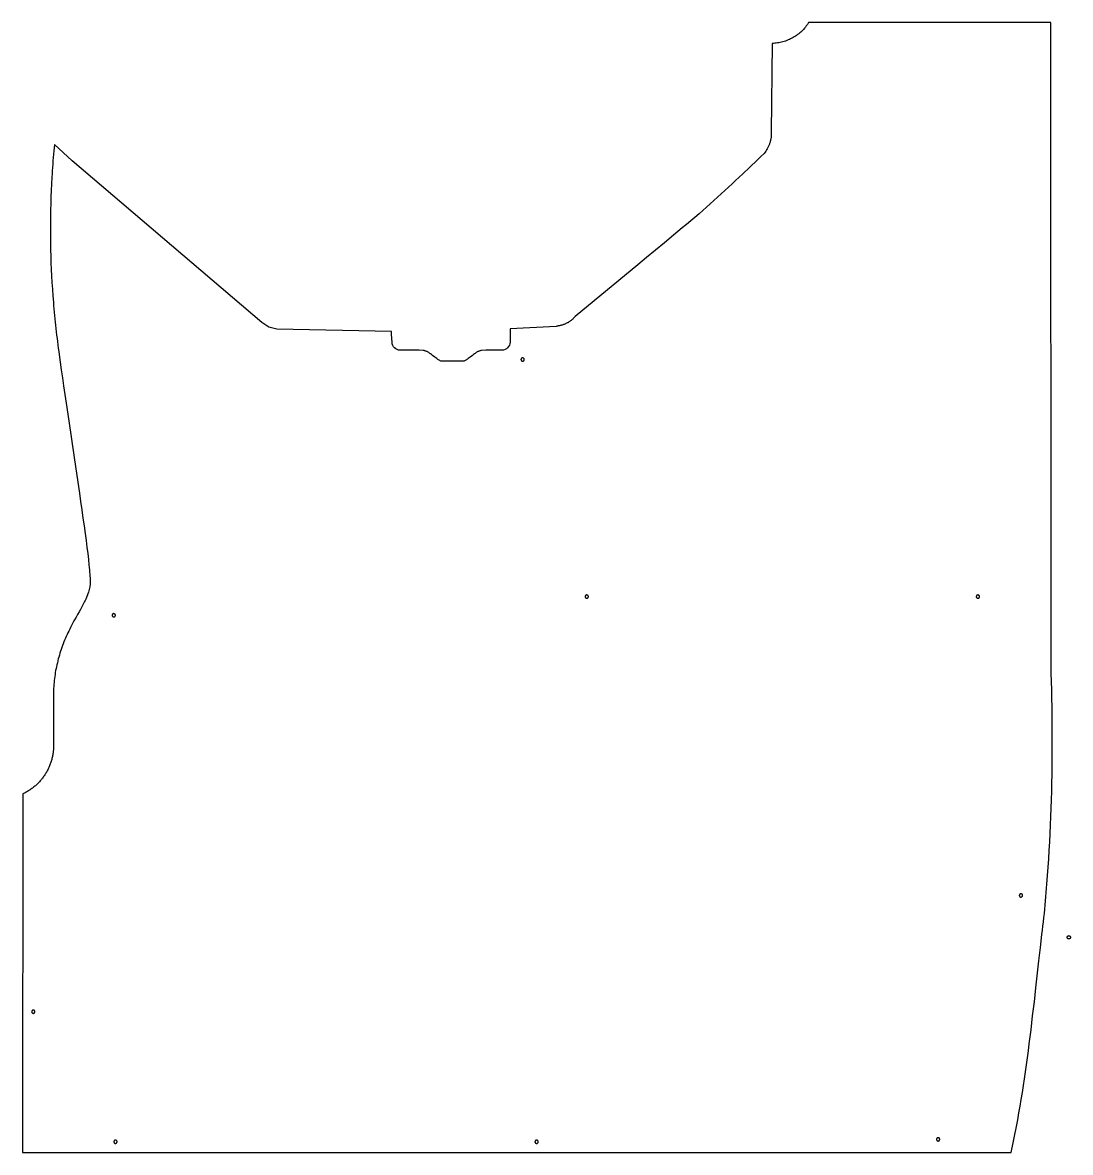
# Model space of a CAD drawing. Extents: x 0 to 9753, y 0 to 9976.
# Drawn here: x 3971 to 5262, y 147 to 1539 of the extents above; entities that cross this region are included whole.
import ezdxf

# ---------------------------------------------------------------- set-up
doc = ezdxf.new("R2010")
doc.units = 0
doc.layers.add('Default_Layer', color=1, linetype='CONTINUOUS')

msp = doc.modelspace()

# ---------------------------------------------------------------- linework, layer by layer
at = {"layer": 'Default_Layer'}
msp.add_lwpolyline([(4962.2, 147.5), (5188.8, 147.5), (5189.7, 151.4), (5190.5, 155.3), (5191.3, 159.3), (5192.2, 163.3), (5193, 167.3), (5193.8, 171.4), (5194.6, 175.4), (5195.3, 179.5), (5196.9, 187.7), (5198.3, 196), (5199.7, 204.4), (5201.1, 212.7), (5202.5, 221.2), (5203.8, 229.7), (5205.1, 238.2), (5206.3, 246.8), (5207.5, 255.4), (5208.7, 264), (5209.9, 272.6), (5211, 281.2), (5212.1, 289.9), (5213.2, 298.5), (5214.2, 307.1), (5215.2, 315.8), (5217.3, 332.9), (5219.2, 350), (5223, 383.5), (5224.9, 399.8), (5226.7, 415.9), (5227.3, 421.1), (5227.9, 426.2), (5228.5, 431.4), (5229, 436.6), (5229.6, 441.8), (5230.1, 446.9), (5230.6, 452.1), (5231.1, 457.3), (5231.5, 462.5), (5232, 467.7), (5232.4, 472.8), (5232.8, 478), (5233.7, 488.4), (5234.4, 498.7), (5235.1, 509.1), (5235.7, 519.5), (5236.3, 529.9), (5236.8, 540.3), (5237.3, 550.6), (5237.7, 561), (5238.1, 571.4), (5238.4, 581.8), (5238.7, 592.2), (5238.9, 602.6), (5239.1, 613), (5239.3, 623.4), (5239.3, 633.8), (5239.4, 644.2), (5239.4, 654.6), (5239.4, 665), (5239.3, 675.4), (5239.2, 685.8), (5239.1, 696.2), (5238.9, 706.6), (5238.7, 717), (5238.4, 727.4), (5238.2, 737.8), (5237.9, 748.2), (5237.9, 748.2), (5237.8, 1539), (4939, 1539), (4938.6, 1538.2), (4938.1, 1537.5), (4937.7, 1536.8), (4937.2, 1536.2), (4936.2, 1534.8), (4935.2, 1533.5), (4934.2, 1532.2), (4933.1, 1530.9), (4931.9, 1529.7), (4930.7, 1528.5), (4929.5, 1527.4), (4928.2, 1526.3), (4926.9, 1525.2), (4925.6, 1524.2), (4924.2, 1523.2), (4922.8, 1522.3), (4921.4, 1521.4), (4919.9, 1520.5), (4918.4, 1519.7), (4916.9, 1519), (4915.4, 1518.2), (4913.8, 1517.6), (4912.3, 1516.9), (4910.7, 1516.3), (4909.1, 1515.8), (4907.5, 1515.3), (4905.8, 1514.9), (4904.2, 1514.5), (4902.5, 1514.2), (4900.9, 1513.9), (4899.2, 1513.7), (4897.6, 1513.5), (4895.9, 1513.4), (4894.2, 1513.4), (4893, 1404.2), (4893.1, 1403.3), (4893.1, 1402.4), (4893.1, 1401.5), (4893.1, 1400.6), (4893.1, 1399.7), (4893, 1398.8), (4892.9, 1397.9), (4892.8, 1397), (4892.7, 1396.2), (4892.5, 1395.3), (4892.3, 1394.4), (4892.1, 1393.6), (4891.9, 1392.7), (4891.6, 1391.9), (4891.4, 1391), (4891.1, 1390.2), (4890.8, 1389.4), (4890.5, 1388.5), (4890.1, 1387.7), (4889.8, 1386.9), (4889.4, 1386.1), (4889, 1385.3), (4888.6, 1384.5), (4888.2, 1383.7), (4887.3, 1382.2), (4886.4, 1380.6), (4885.4, 1379.2), (4884.4, 1377.7), (4880, 1373.6), (4875.6, 1369.4), (4866.8, 1361.1), (4858, 1352.7), (4849.2, 1344.4), (4844.8, 1340.3), (4840.4, 1336.1), (4835.9, 1332), (4831.5, 1327.9), (4827, 1323.8), (4822.5, 1319.7), (4818, 1315.6), (4813.5, 1311.6), (4808.9, 1307.5), (4804.1, 1303.4), (4799.1, 1299.1), (4794, 1294.8), (4788.8, 1290.4), (4783.5, 1286), (4772.6, 1277), (4761.5, 1267.8), (4750.4, 1258.7), (4739.4, 1249.6), (4734, 1245.1), (4728.6, 1240.6), (4651.3, 1176.9), (4650.8, 1176.3), (4650.2, 1175.6), (4649.6, 1175), (4649, 1174.4), (4648.4, 1173.8), (4647.8, 1173.3), (4647.2, 1172.7), (4646.5, 1172.2), (4645.8, 1171.7), (4645.2, 1171.2), (4644.5, 1170.7), (4643.8, 1170.3), (4643.1, 1169.8), (4642.3, 1169.4), (4641.6, 1169), (4640.9, 1168.7), (4640.1, 1168.3), (4639.4, 1167.9), (4638.6, 1167.6), (4637.8, 1167.3), (4637, 1167), (4636.2, 1166.7), (4635.5, 1166.5), (4634.7, 1166.2), (4633.9, 1166), (4633, 1165.8), (4632.2, 1165.6), (4631.4, 1165.4), (4630.6, 1165.3), (4629.8, 1165.1), (4629, 1165), (4628.1, 1164.8), (4571.4, 1161.7), (4571.2, 1148.8), (4571.2, 1145.4, -0.41422), (4561.2, 1135.4), (4541.2, 1135.4), (4536.2, 1135.3), (4535.4, 1135.1), (4534.6, 1134.9), (4533.8, 1134.6), (4533.1, 1134.3), (4532.3, 1134), (4531.6, 1133.7), (4530.9, 1133.3), (4530.2, 1132.9), (4529.5, 1132.5), (4528.8, 1132), (4528.1, 1131.6), (4527.4, 1131.1), (4526.1, 1130.1), (4524.8, 1129.1), (4522.2, 1127.1), (4520.8, 1126), (4519.5, 1125.1), (4518.8, 1124.6), (4518.1, 1124.1), (4517.4, 1123.7), (4516.7, 1123.3), (4516, 1122.9), (4515.3, 1122.5), (4514.6, 1122.1), (4513.8, 1121.8), (4509.3, 1121.8), (4491.2, 1121.8), (4486.7, 1121.8), (4486, 1122.1), (4485.2, 1122.5), (4484.5, 1122.9), (4483.8, 1123.3), (4483.1, 1123.7), (4482.4, 1124.1), (4481.7, 1124.6), (4481, 1125.1), (4479.7, 1126), (4478.4, 1127.1), (4475.8, 1129.1), (4474.4, 1130.1), (4473.1, 1131.1), (4472.4, 1131.6), (4471.8, 1132), (4471.1, 1132.5), (4470.4, 1132.9), (4469.7, 1133.3), (4468.9, 1133.7), (4468.2, 1134), (4467.5, 1134.4), (4466.7, 1134.6), (4465.9, 1134.9), (4465.2, 1135.1), (4464.3, 1135.3), (4459.4, 1135.4), (4435.9, 1135.4, -0.406227), (4425.9, 1145.1), (4425.3, 1155.3), (4425.2, 1158.5), (4283.7, 1161.5), (4273.8, 1163.8), (4265.2, 1169.5), (4031.6, 1368.7), (4009.7, 1389), (4009.3, 1384.9), (4009, 1380.9), (4008.6, 1376.8), (4008.3, 1372.8), (4008, 1368.8), (4007.7, 1364.7), (4007.4, 1360.7), (4007.1, 1356.6), (4006.9, 1352.6), (4006.6, 1348.5), (4006.2, 1340.4), (4005.8, 1332.3), (4005.5, 1324.2), (4005.2, 1316.1), (4005, 1308), (4004.9, 1299.9), (4004.8, 1291.8), (4004.8, 1283.6), (4004.8, 1275.5), (4004.9, 1267.4), (4005.1, 1259.3), (4005.3, 1251.2), (4005.5, 1243.1), (4005.9, 1235), (4006.3, 1226.9), (4006.7, 1218.8), (4007.3, 1210.7), (4007.8, 1202.6), (4008.5, 1194.5), (4008.8, 1190.4), (4009.2, 1186.4), (4009.5, 1182.4), (4009.9, 1178.3), (4010.3, 1174.3), (4010.7, 1170.2), (4011.2, 1166.2), (4011.6, 1162.2), (4012.1, 1158.1), (4012.5, 1154.1), (4013, 1150.1), (4013.5, 1146.1), (4014.1, 1142), (4014.6, 1138), (4015.1, 1134), (4015.7, 1130), (4016.9, 1120.9), (4018.3, 1111.4), (4019.6, 1101.5), (4021.1, 1091.4), (4024.2, 1070.2), (4027.4, 1048.3), (4034.1, 1003.5), (4037.3, 981.2), (4040.5, 959.5), (4042.1, 949), (4043.5, 938.7), (4044.9, 928.8), (4046.3, 919.2), (4047.5, 909.9), (4048.7, 901.1), (4049.8, 892.8), (4050.8, 885), (4051.6, 877.7), (4052.3, 871.1), (4052.7, 868), (4053, 865), (4053.2, 862.3), (4053.4, 859.7), (4053.6, 857.3), (4053.7, 855.1), (4053.8, 853.1), (4053.9, 851.2), (4053.9, 849.6), (4053.9, 848.2), (4053.8, 847), (4053.8, 846.4), (4053.7, 846), (4053.6, 845.1), (4053.4, 844.2), (4053.1, 842.5), (4052.7, 840.7), (4052.2, 839), (4051.7, 837.3), (4051.1, 835.6), (4050.5, 834), (4049.9, 832.3), (4049.2, 830.7), (4048.5, 829), (4047.8, 827.4), (4047, 825.8), (4046.2, 824.2), (4045.4, 822.6), (4044.5, 821), (4043.6, 819.4), (4041.9, 816.2), (4040.1, 813.1), (4038.3, 809.9), (4036.4, 806.7), (4034.7, 803.6), (4033.8, 802), (4032.9, 800.4), (4032.1, 798.8), (4031.3, 797.2), (4030.5, 795.6), (4029.7, 794), (4028.6, 791.8), (4027.5, 789.6), (4026.4, 787.4), (4025.4, 785.2), (4024.3, 782.9), (4023.4, 780.7), (4022.4, 778.4), (4021.5, 776.2), (4020.6, 773.9), (4019.7, 771.6), (4018.9, 769.3), (4018.1, 767), (4017.3, 764.6), (4016.6, 762.3), (4015.9, 760), (4015.2, 757.6), (4014.6, 755.2), (4013.9, 752.9), (4013.4, 750.5), (4012.8, 748.1), (4012.3, 745.7), (4011.8, 743.3), (4011.3, 740.9), (4010.9, 738.5), (4010.5, 736), (4010.2, 733.6), (4009.8, 731.2), (4009.6, 728.7), (4009.3, 726.3), (4009.1, 723.9), (4008.9, 721.4), (4008.7, 719), (4008.7, 649), (4008.7, 647.8), (4008.7, 646.6), (4008.7, 645.4), (4008.6, 644.2), (4008.5, 643), (4008.4, 641.9), (4008.3, 640.7), (4008.2, 639.5), (4008, 638.3), (4007.8, 637.2), (4007.6, 636), (4007.4, 634.9), (4007.1, 633.7), (4006.8, 632.6), (4006.5, 631.5), (4006.2, 630.3), (4005.9, 629.2), (4005.5, 628.1), (4005.1, 627), (4004.7, 625.9), (4004.3, 624.8), (4003.9, 623.7), (4003.4, 622.6), (4003, 621.5), (4002.5, 620.5), (4001.9, 619.4), (4001.4, 618.4), (4000.9, 617.3), (4000.3, 616.3), (3999.7, 615.3), (3999.1, 614.3), (3998.5, 613.3), (3997.8, 612.3), (3997.2, 611.4), (3996.5, 610.4), (3995.8, 609.5), (3995.1, 608.5), (3994.4, 607.6), (3993.7, 606.7), (3992.9, 605.8), (3992.2, 604.9), (3991.4, 604), (3990.6, 603.2), (3989.8, 602.3), (3988.9, 601.5), (3988.1, 600.7), (3987.2, 599.9), (3986.4, 599.1), (3985.5, 598.4), (3984.6, 597.6), (3983.7, 596.9), (3982.8, 596.2), (3981.8, 595.5), (3980.9, 594.8), (3979.9, 594.1), (3978.9, 593.5), (3977.9, 592.8), (3976.9, 592.2), (3975.9, 591.6), (3974.9, 591.1), (3973.9, 590.5), (3972.8, 590), (3971.8, 589.5), (3970.7, 589), (3970.6, 147.5), (4962.2, 147.5)], format="xyb", close=True, dxfattribs=at)
for points in [[(4584.7, 1124), (4584.7, 1123.8), (4584.8, 1123.6), (4584.8, 1123.4), (4584.9, 1123.2), (4585, 1123), (4585.1, 1122.8), (4585.2, 1122.7), (4585.3, 1122.5), (4585.4, 1122.4), (4585.6, 1122.3), (4585.8, 1122.2), (4585.9, 1122.1), (4586.1, 1122.1), (4586.3, 1122), (4586.5, 1122), (4586.7, 1122), (4586.9, 1122), (4587.1, 1122), (4587.3, 1122.1), (4587.5, 1122.1), (4587.7, 1122.2), (4587.8, 1122.3), (4588, 1122.4), (4588.1, 1122.5), (4588.3, 1122.7), (4588.4, 1122.8), (4588.5, 1123), (4588.6, 1123.2), (4588.6, 1123.4), (4588.7, 1123.6), (4588.7, 1123.8), (4588.7, 1124), (4588.7, 1124.2), (4588.7, 1124.4), (4588.6, 1124.6), (4588.6, 1124.7), (4588.5, 1124.9), (4588.4, 1125.1), (4588.3, 1125.2), (4588.1, 1125.4), (4588, 1125.5), (4587.8, 1125.6), (4587.7, 1125.7), (4587.5, 1125.8), (4587.3, 1125.9), (4587.1, 1125.9), (4586.9, 1126), (4586.7, 1126), (4586.5, 1126), (4586.3, 1125.9), (4586.1, 1125.9), (4585.9, 1125.8), (4585.8, 1125.7), (4585.6, 1125.6), (4585.4, 1125.5), (4585.3, 1125.4), (4585.2, 1125.2), (4585.1, 1125.1), (4585, 1124.9), (4584.9, 1124.7), (4584.8, 1124.6), (4584.8, 1124.4), (4584.7, 1124.2), (4584.7, 1124)], [(4663.7, 832), (4663.7, 831.8), (4663.8, 831.6), (4663.8, 831.4), (4663.9, 831.2), (4664, 831), (4664.1, 830.8), (4664.2, 830.7), (4664.3, 830.5), (4664.4, 830.4), (4664.6, 830.3), (4664.8, 830.2), (4664.9, 830.1), (4665.1, 830.1), (4665.3, 830), (4665.5, 830), (4665.7, 830), (4665.9, 830), (4666.1, 830), (4666.3, 830.1), (4666.5, 830.1), (4666.7, 830.2), (4666.8, 830.3), (4667, 830.4), (4667.1, 830.5), (4667.3, 830.7), (4667.4, 830.8), (4667.5, 831), (4667.6, 831.2), (4667.6, 831.4), (4667.7, 831.6), (4667.7, 831.8), (4667.7, 832), (4667.7, 832.2), (4667.7, 832.4), (4667.6, 832.6), (4667.6, 832.7), (4667.5, 832.9), (4667.4, 833.1), (4667.3, 833.2), (4667.1, 833.4), (4667, 833.5), (4666.8, 833.6), (4666.7, 833.7), (4666.5, 833.8), (4666.3, 833.9), (4666.1, 833.9), (4665.9, 834), (4665.7, 834), (4665.5, 834), (4665.3, 833.9), (4665.1, 833.9), (4664.9, 833.8), (4664.8, 833.7), (4664.6, 833.6), (4664.4, 833.5), (4664.3, 833.4), (4664.2, 833.2), (4664.1, 833.1), (4664, 832.9), (4663.9, 832.7), (4663.8, 832.6), (4663.8, 832.4), (4663.7, 832.2), (4663.7, 832)], [(5145.7, 832), (5145.7, 831.8), (5145.8, 831.6), (5145.8, 831.4), (5145.9, 831.2), (5146, 831), (5146.1, 830.8), (5146.2, 830.7), (5146.3, 830.5), (5146.4, 830.4), (5146.6, 830.3), (5146.8, 830.2), (5146.9, 830.1), (5147.1, 830.1), (5147.3, 830), (5147.5, 830), (5147.7, 830), (5147.9, 830), (5148.1, 830), (5148.3, 830.1), (5148.5, 830.1), (5148.7, 830.2), (5148.8, 830.3), (5149, 830.4), (5149.1, 830.5), (5149.3, 830.7), (5149.4, 830.8), (5149.5, 831), (5149.6, 831.2), (5149.6, 831.4), (5149.7, 831.6), (5149.7, 831.8), (5149.7, 832), (5149.7, 832.2), (5149.7, 832.4), (5149.6, 832.6), (5149.6, 832.7), (5149.5, 832.9), (5149.4, 833.1), (5149.3, 833.2), (5149.1, 833.4), (5149, 833.5), (5148.8, 833.6), (5148.7, 833.7), (5148.5, 833.8), (5148.3, 833.9), (5148.1, 833.9), (5147.9, 834), (5147.7, 834), (5147.5, 834), (5147.3, 833.9), (5147.1, 833.9), (5146.9, 833.8), (5146.8, 833.7), (5146.6, 833.6), (5146.4, 833.5), (5146.3, 833.4), (5146.2, 833.2), (5146.1, 833.1), (5146, 832.9), (5145.9, 832.7), (5145.8, 832.6), (5145.8, 832.4), (5145.7, 832.2), (5145.7, 832)], [(4080.9, 809), (4080.9, 808.8), (4081, 808.6), (4081, 808.4), (4081.1, 808.2), (4081.2, 808), (4081.3, 807.9), (4081.4, 807.7), (4081.5, 807.6), (4081.7, 807.4), (4081.8, 807.3), (4082, 807.2), (4082.1, 807.1), (4082.3, 807.1), (4082.5, 807), (4082.7, 807), (4082.9, 807), (4083.1, 807), (4083.3, 807), (4083.5, 807.1), (4083.7, 807.1), (4083.9, 807.2), (4084, 807.3), (4084.2, 807.4), (4084.3, 807.6), (4084.5, 807.7), (4084.6, 807.9), (4084.7, 808), (4084.8, 808.2), (4084.8, 808.4), (4084.9, 808.6), (4084.9, 808.8), (4084.9, 809), (4084.9, 809.2), (4084.9, 809.4), (4084.8, 809.6), (4084.8, 809.8), (4084.7, 809.9), (4084.6, 810.1), (4084.5, 810.3), (4084.3, 810.4), (4084.2, 810.5), (4084, 810.6), (4083.9, 810.7), (4083.7, 810.8), (4083.5, 810.9), (4083.3, 810.9), (4083.1, 811), (4082.9, 811), (4082.7, 811), (4082.5, 810.9), (4082.3, 810.9), (4082.1, 810.8), (4082, 810.7), (4081.8, 810.6), (4081.7, 810.5), (4081.5, 810.4), (4081.4, 810.3), (4081.3, 810.1), (4081.2, 809.9), (4081.1, 809.8), (4081, 809.6), (4081, 809.4), (4080.9, 809.2), (4080.9, 809)], [(5198.7, 464), (5198.7, 463.8), (5198.8, 463.6), (5198.8, 463.4), (5198.9, 463.2), (5199, 463), (5199.1, 462.8), (5199.2, 462.7), (5199.3, 462.5), (5199.4, 462.4), (5199.6, 462.3), (5199.8, 462.2), (5199.9, 462.1), (5200.1, 462.1), (5200.3, 462), (5200.5, 462), (5200.7, 462), (5200.9, 462), (5201.1, 462), (5201.3, 462.1), (5201.5, 462.1), (5201.7, 462.2), (5201.8, 462.3), (5202, 462.4), (5202.1, 462.5), (5202.3, 462.7), (5202.4, 462.8), (5202.5, 463), (5202.6, 463.2), (5202.6, 463.4), (5202.7, 463.6), (5202.7, 463.8), (5202.7, 464), (5202.7, 464.2), (5202.7, 464.4), (5202.6, 464.6), (5202.6, 464.7), (5202.5, 464.9), (5202.4, 465.1), (5202.3, 465.2), (5202.1, 465.4), (5202, 465.5), (5201.8, 465.6), (5201.7, 465.7), (5201.5, 465.8), (5201.3, 465.9), (5201.1, 465.9), (5200.9, 466), (5200.7, 466), (5200.5, 466), (5200.3, 465.9), (5200.1, 465.9), (5199.9, 465.8), (5199.8, 465.7), (5199.6, 465.6), (5199.4, 465.5), (5199.3, 465.4), (5199.2, 465.2), (5199.1, 465.1), (5199, 464.9), (5198.9, 464.7), (5198.8, 464.6), (5198.8, 464.4), (5198.7, 464.2), (5198.7, 464)], [(5257.7, 412.4), (5257.7, 412.6), (5257.8, 412.8), (5257.8, 412.9), (5257.9, 413.1), (5258, 413.3), (5258.1, 413.5), (5258.2, 413.6), (5258.3, 413.8), (5258.5, 413.9), (5258.6, 414), (5258.8, 414.1), (5259, 414.2), (5259.1, 414.3), (5259.3, 414.3), (5259.5, 414.3), (5259.7, 414.4), (5259.9, 414.3), (5260.1, 414.3), (5260.3, 414.3), (5260.5, 414.2), (5260.7, 414.1), (5260.9, 414), (5261, 413.9), (5261.1, 413.8), (5261.3, 413.6), (5261.4, 413.5), (5261.5, 413.3), (5261.6, 413.1), (5261.6, 412.9), (5261.7, 412.8), (5261.7, 412.6), (5261.7, 412.4), (5261.7, 412.1), (5261.7, 411.9), (5261.6, 411.8), (5261.6, 411.6), (5261.5, 411.4), (5261.4, 411.2), (5261.3, 411.1), (5261.1, 410.9), (5261, 410.8), (5260.9, 410.7), (5260.7, 410.6), (5260.5, 410.5), (5260.3, 410.4), (5260.1, 410.4), (5259.9, 410.4), (5259.7, 410.4), (5259.5, 410.4), (5259.3, 410.4), (5259.1, 410.4), (5259, 410.5), (5258.8, 410.6), (5258.6, 410.7), (5258.5, 410.8), (5258.3, 410.9), (5258.2, 411.1), (5258.1, 411.2), (5258, 411.4), (5257.9, 411.6), (5257.8, 411.8), (5257.8, 411.9), (5257.7, 412.1), (5257.7, 412.4)], [(3981.8, 320.7), (3981.8, 320.5), (3981.8, 320.3), (3981.9, 320.1), (3981.9, 319.9), (3982, 319.7), (3982.1, 319.6), (3982.2, 319.4), (3982.4, 319.3), (3982.5, 319.2), (3982.6, 319), (3982.8, 318.9), (3983, 318.9), (3983.2, 318.8), (3983.4, 318.7), (3983.6, 318.7), (3983.8, 318.7), (3984, 318.7), (3984.2, 318.7), (3984.4, 318.8), (3984.5, 318.9), (3984.7, 318.9), (3984.9, 319), (3985, 319.2), (3985.2, 319.3), (3985.3, 319.4), (3985.4, 319.6), (3985.5, 319.7), (3985.6, 319.9), (3985.7, 320.1), (3985.7, 320.3), (3985.8, 320.5), (3985.8, 320.7), (3985.8, 320.9), (3985.7, 321.1), (3985.7, 321.3), (3985.6, 321.5), (3985.5, 321.7), (3985.4, 321.8), (3985.3, 322), (3985.2, 322.1), (3985, 322.2), (3984.9, 322.4), (3984.7, 322.5), (3984.5, 322.5), (3984.4, 322.6), (3984.2, 322.7), (3984, 322.7), (3983.8, 322.7), (3983.6, 322.7), (3983.4, 322.7), (3983.2, 322.6), (3983, 322.5), (3982.8, 322.5), (3982.6, 322.4), (3982.5, 322.2), (3982.4, 322.1), (3982.2, 322), (3982.1, 321.8), (3982, 321.7), (3981.9, 321.5), (3981.9, 321.3), (3981.8, 321.1), (3981.8, 320.9), (3981.8, 320.7)], [(4082.9, 160.6), (4082.9, 160.4), (4083, 160.2), (4083, 160), (4083.1, 159.8), (4083.2, 159.6), (4083.3, 159.4), (4083.4, 159.3), (4083.5, 159.1), (4083.7, 159), (4083.8, 158.9), (4084, 158.8), (4084.1, 158.7), (4084.3, 158.6), (4084.5, 158.6), (4084.7, 158.6), (4084.9, 158.6), (4085.1, 158.6), (4085.3, 158.6), (4085.5, 158.6), (4085.7, 158.7), (4085.9, 158.8), (4086, 158.9), (4086.2, 159), (4086.3, 159.1), (4086.5, 159.3), (4086.6, 159.4), (4086.7, 159.6), (4086.8, 159.8), (4086.8, 160), (4086.9, 160.2), (4086.9, 160.4), (4086.9, 160.6), (4086.9, 160.8), (4086.9, 161), (4086.8, 161.2), (4086.8, 161.3), (4086.7, 161.5), (4086.6, 161.7), (4086.5, 161.8), (4086.3, 162), (4086.2, 162.1), (4086, 162.2), (4085.9, 162.3), (4085.7, 162.4), (4085.5, 162.5), (4085.3, 162.5), (4085.1, 162.5), (4084.9, 162.6), (4084.7, 162.5), (4084.5, 162.5), (4084.3, 162.5), (4084.1, 162.4), (4084, 162.3), (4083.8, 162.2), (4083.7, 162.1), (4083.5, 162), (4083.4, 161.8), (4083.3, 161.7), (4083.2, 161.5), (4083.1, 161.3), (4083, 161.2), (4083, 161), (4082.9, 160.8), (4082.9, 160.6)], [(4601.9, 160.6), (4601.9, 160.4), (4602, 160.2), (4602, 160), (4602.1, 159.8), (4602.2, 159.6), (4602.3, 159.4), (4602.4, 159.3), (4602.5, 159.1), (4602.7, 159), (4602.8, 158.9), (4603, 158.8), (4603.1, 158.7), (4603.3, 158.6), (4603.5, 158.6), (4603.7, 158.6), (4603.9, 158.6), (4604.1, 158.6), (4604.3, 158.6), (4604.5, 158.6), (4604.7, 158.7), (4604.9, 158.8), (4605, 158.9), (4605.2, 159), (4605.3, 159.1), (4605.5, 159.3), (4605.6, 159.4), (4605.7, 159.6), (4605.8, 159.8), (4605.8, 160), (4605.9, 160.2), (4605.9, 160.4), (4605.9, 160.6), (4605.9, 160.8), (4605.9, 161), (4605.8, 161.2), (4605.8, 161.3), (4605.7, 161.5), (4605.6, 161.7), (4605.5, 161.8), (4605.3, 162), (4605.2, 162.1), (4605, 162.2), (4604.9, 162.3), (4604.7, 162.4), (4604.5, 162.5), (4604.3, 162.5), (4604.1, 162.5), (4603.9, 162.6), (4603.7, 162.5), (4603.5, 162.5), (4603.3, 162.5), (4603.1, 162.4), (4603, 162.3), (4602.8, 162.2), (4602.7, 162.1), (4602.5, 162), (4602.4, 161.8), (4602.3, 161.7), (4602.2, 161.5), (4602.1, 161.3), (4602, 161.2), (4602, 161), (4601.9, 160.8), (4601.9, 160.6)], [(5096.7, 163.5), (5096.7, 163.3), (5096.8, 163.1), (5096.8, 162.9), (5096.9, 162.8), (5097, 162.6), (5097.1, 162.4), (5097.2, 162.3), (5097.3, 162.1), (5097.4, 162), (5097.6, 161.9), (5097.8, 161.8), (5097.9, 161.7), (5098.1, 161.6), (5098.3, 161.6), (5098.5, 161.5), (5098.7, 161.5), (5098.9, 161.5), (5099.1, 161.6), (5099.3, 161.6), (5099.5, 161.7), (5099.7, 161.8), (5099.8, 161.9), (5100, 162), (5100.1, 162.1), (5100.3, 162.3), (5100.4, 162.4), (5100.5, 162.6), (5100.6, 162.8), (5100.6, 162.9), (5100.7, 163.1), (5100.7, 163.3), (5100.7, 163.5), (5100.7, 163.7), (5100.7, 163.9), (5100.6, 164.1), (5100.6, 164.3), (5100.5, 164.5), (5100.4, 164.7), (5100.3, 164.8), (5100.1, 164.9), (5100, 165.1), (5099.8, 165.2), (5099.7, 165.3), (5099.5, 165.4), (5099.3, 165.4), (5099.1, 165.5), (5098.9, 165.5), (5098.7, 165.5), (5098.5, 165.5), (5098.3, 165.5), (5098.1, 165.4), (5097.9, 165.4), (5097.8, 165.3), (5097.6, 165.2), (5097.4, 165.1), (5097.3, 164.9), (5097.2, 164.8), (5097.1, 164.7), (5097, 164.5), (5096.9, 164.3), (5096.8, 164.1), (5096.8, 163.9), (5096.7, 163.7), (5096.7, 163.5)]]:
    msp.add_lwpolyline(points, close=True, dxfattribs=at)

doc.saveas('drawing.dxf')
